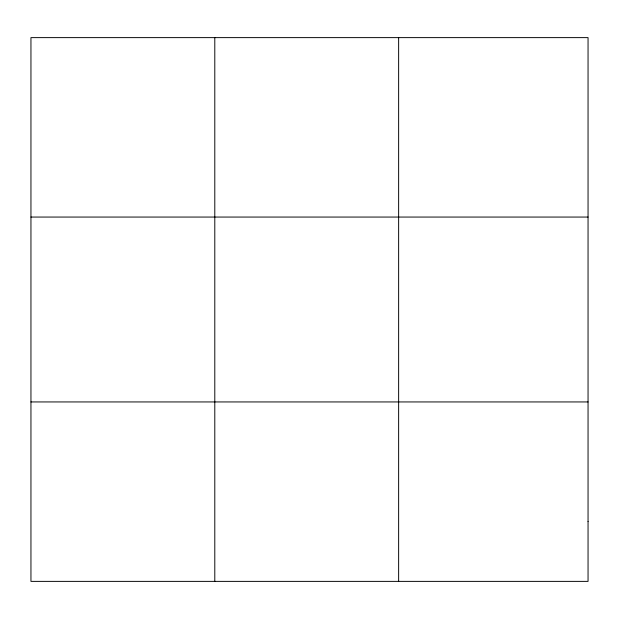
<?xml version="1.0" encoding="UTF-8"?>
<svg xmlns="http://www.w3.org/2000/svg" width="619" height="619" viewBox="0 0 619 619"><rect width="100%" height="100%" fill="white"/><g stroke="black" fill="none" stroke-linecap="round" stroke-linejoin="round"><path stroke-width="0.93" d="M214.793 37.62L214.793 581.38M398.636 37.62L398.636 581.38M30.95 217.06L588.05 217.06M30.95 401.94L588.05 401.94M588.05 521.569L588.05 581.38L30.95 581.38L30.95 37.62L588.05 37.62L588.05 521.569"/></g></svg>
